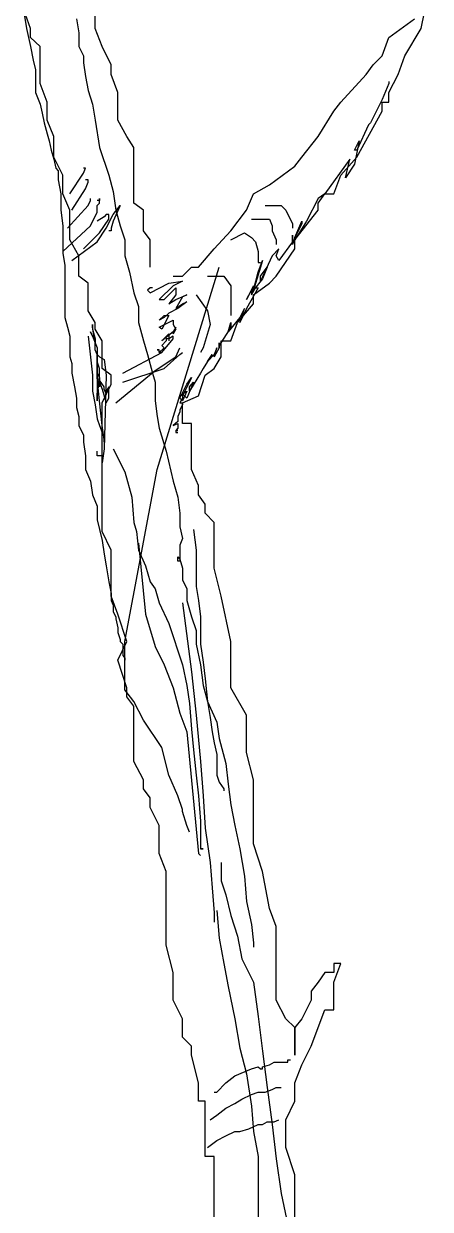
# Model space of a CAD drawing. Extents: x 29.4 to 33.13, y 16.07 to 22.48.
# Drawn here: x 31.099 to 31.614, y 17.56 to 19.064 of the extents above; entities that cross this region are included whole.
import ezdxf

# ---------------------------------------------------------------- set-up
doc = ezdxf.new("R2010")
doc.units = 0
doc.header["$LTSCALE"] = 0.5
doc.header["$MEASUREMENT"] = 0
doc.layers.add('CERCHA', color=7, linetype='CONTINUOUS')

msp = doc.modelspace()

# ---------------------------------------------------------------- linework, layer by layer
at = {"layer": 'CERCHA'}
for p, q in [((31.6029, 19.0578), (31.6143, 19.1162)), ((31.1893, 19.0578), (31.1893, 19.0927)), ((31.1074, 19.0578), (31.0987, 19.0813)), ((31.0987, 19.0786), (31.102, 19.0578)), ((31.1658, 19.0699), (31.1685, 19.0524)), ((31.5619, 19.0464), (31.5942, 19.0699)), ((31.102, 19.0578), (31.1074, 19.035)), ((31.1074, 19.0464), (31.1074, 19.0578)), ((31.1685, 19.0524), (31.1685, 19.035)), ((31.198, 19.035), (31.1893, 19.0578)), ((31.5821, 19.0229), (31.6029, 19.0578)), ((31.1195, 19.035), (31.1074, 19.0464)), ((31.1074, 19.035), (31.1107, 19.0175)), ((31.1195, 18.988), (31.1195, 19.035)), ((31.1685, 19.035), (31.1745, 19.0229)), ((31.2094, 19.0115), (31.198, 19.035)), ((31.5532, 19.0229), (31.5619, 19.0464)), ((31.1107, 19.0175), (31.1134, 19.0054)), ((31.1745, 19.0229), (31.1745, 19.0142)), ((31.5418, 19.0115), (31.5532, 19.0229)), ((31.5734, 18.9994), (31.5821, 19.0229)), ((31.1134, 19.0054), (31.1134, 18.9766)), ((31.1745, 19.0142), (31.1772, 18.9967)), ((31.2094, 18.9994), (31.2094, 19.0115)), ((31.5331, 18.9994), (31.5418, 19.0115)), ((31.1282, 18.9645), (31.1195, 18.988)), ((31.1772, 18.9967), (31.1806, 18.9792)), ((31.2182, 18.9766), (31.2094, 18.9994)), ((31.5008, 18.9645), (31.5331, 18.9994)), ((31.5619, 18.988), (31.5532, 18.9678)), ((31.5619, 18.9766), (31.5734, 18.9994)), ((31.5619, 18.9907), (31.5619, 18.988)), ((31.1134, 18.9766), (31.1195, 18.9618)), ((31.1806, 18.9792), (31.1859, 18.9618)), ((31.2182, 18.9416), (31.2182, 18.9766)), ((31.5619, 18.9645), (31.5619, 18.9766)), ((31.1195, 18.9618), (31.1222, 18.9504)), ((31.1282, 18.9416), (31.1282, 18.9645)), ((31.1859, 18.9618), (31.1893, 18.9416)), ((31.4921, 18.9531), (31.5008, 18.9645)), ((31.5532, 18.9678), (31.5384, 18.9383)), ((31.5532, 18.9645), (31.5619, 18.9645)), ((31.5532, 18.9531), (31.5532, 18.9645)), ((31.1222, 18.9504), (31.1248, 18.9383)), ((31.472, 18.9208), (31.4921, 18.9531)), ((31.521, 18.8946), (31.5532, 18.9531)), ((31.1248, 18.9383), (31.1282, 18.9242)), ((31.1369, 18.9208), (31.1282, 18.9416)), ((31.1893, 18.9416), (31.1947, 18.9067)), ((31.2296, 18.9208), (31.2182, 18.9416)), ((31.5358, 18.9356), (31.521, 18.9034)), ((31.5384, 18.9383), (31.5358, 18.9356)), ((31.1282, 18.9242), (31.1309, 18.9155)), ((31.1309, 18.9155), (31.1336, 18.9034)), ((31.1369, 18.8946), (31.1369, 18.9208)), ((31.2383, 18.9067), (31.2296, 18.9208)), ((31.4512, 18.8946), (31.472, 18.9208)), ((31.5243, 18.9155), (31.5183, 18.8859)), ((31.5183, 18.9034), (31.5243, 18.9155)), ((31.1336, 18.9034), (31.1369, 18.892)), ((31.1947, 18.9067), (31.2068, 18.8718)), ((31.2383, 18.8362), (31.2383, 18.9067)), ((31.521, 18.9034), (31.5183, 18.9034)), ((31.1483, 18.8718), (31.1369, 18.8946)), ((31.1369, 18.892), (31.1396, 18.8805)), ((31.4102, 18.8597), (31.4424, 18.8832)), ((31.4424, 18.8832), (31.4512, 18.8946)), ((31.5123, 18.892), (31.4807, 18.8483)), ((31.5008, 18.8718), (31.521, 18.8946)), ((31.5069, 18.8685), (31.5123, 18.892)), ((31.5183, 18.8859), (31.5069, 18.8685)), ((31.1396, 18.8805), (31.1423, 18.8772)), ((31.1423, 18.8772), (31.1423, 18.8658)), ((31.1483, 18.8483), (31.1483, 18.8718)), ((31.1571, 18.8483), (31.1745, 18.8745)), ((31.1772, 18.8805), (31.1745, 18.8805)), ((31.1745, 18.8745), (31.1772, 18.8805)), ((31.2068, 18.8718), (31.2121, 18.851)), ((31.4921, 18.8483), (31.5008, 18.8718)), ((31.1423, 18.8658), (31.1457, 18.8483)), ((31.1598, 18.8275), (31.1772, 18.8544)), ((31.1806, 18.8658), (31.1772, 18.8658)), ((31.1772, 18.8544), (31.1806, 18.8631)), ((31.1806, 18.8631), (31.1806, 18.8658)), ((31.3901, 18.8483), (31.4102, 18.8597)), ((31.1457, 18.8483), (31.1457, 18.8275)), ((31.1571, 18.8275), (31.1483, 18.8483)), ((31.1806, 18.8335), (31.1833, 18.8396)), ((31.1833, 18.8396), (31.1833, 18.8423)), ((31.1947, 18.8396), (31.192, 18.8396)), ((31.1947, 18.8423), (31.1947, 18.8396)), ((31.1947, 18.8362), (31.1947, 18.8423)), ((31.2121, 18.851), (31.2155, 18.8275)), ((31.3813, 18.8275), (31.3901, 18.8483)), ((31.472, 18.8423), (31.4572, 18.8134)), ((31.4807, 18.8483), (31.472, 18.8423)), ((31.472, 18.8362), (31.4807, 18.8483)), ((31.4807, 18.8483), (31.4921, 18.8483)), ((31.1457, 18.8275), (31.1483, 18.8074)), ((31.1544, 18.8047), (31.1806, 18.8335)), ((31.1571, 18.7899), (31.1571, 18.8275)), ((31.1833, 18.8074), (31.192, 18.8248)), ((31.192, 18.8335), (31.1947, 18.8362)), ((31.192, 18.8248), (31.192, 18.8335)), ((31.2034, 18.8221), (31.2007, 18.8188)), ((31.2068, 18.8221), (31.2034, 18.8221)), ((31.2034, 18.8047), (31.2121, 18.8221)), ((31.2068, 18.8161), (31.2068, 18.8221)), ((31.2209, 18.8335), (31.2121, 18.8134)), ((31.2121, 18.8221), (31.2209, 18.8335)), ((31.2155, 18.8275), (31.2209, 18.8074)), ((31.2504, 18.8275), (31.2383, 18.8362)), ((31.2504, 18.8013), (31.2504, 18.8275)), ((31.3612, 18.8013), (31.3813, 18.8275)), ((31.4048, 18.8335), (31.425, 18.8335)), ((31.425, 18.8335), (31.431, 18.8275)), ((31.431, 18.8275), (31.4397, 18.81)), ((31.4424, 18.7899), (31.472, 18.8275)), ((31.472, 18.8275), (31.472, 18.8362)), ((31.1483, 18.7751), (31.1833, 18.8074)), ((31.1483, 18.8074), (31.1483, 18.7724)), ((31.2007, 18.8188), (31.192, 18.8134)), ((31.1947, 18.7986), (31.2068, 18.8161)), ((31.2121, 18.8134), (31.2094, 18.8047)), ((31.2209, 18.8074), (31.2269, 18.7899)), ((31.3874, 18.8161), (31.4102, 18.8161)), ((31.4102, 18.8161), (31.4136, 18.8074)), ((31.4136, 18.8074), (31.4136, 18.8013)), ((31.4397, 18.81), (31.4397, 18.8047)), ((31.4424, 18.7926), (31.4512, 18.8134)), ((31.4572, 18.8134), (31.4424, 18.7899)), ((31.4512, 18.81), (31.4424, 18.7926)), ((31.4512, 18.8134), (31.4512, 18.81)), ((31.1745, 18.7785), (31.1947, 18.7986)), ((31.192, 18.7872), (31.2034, 18.8047)), ((31.2094, 18.8013), (31.2068, 18.8013)), ((31.2094, 18.8047), (31.2094, 18.8013)), ((31.2591, 18.7899), (31.2504, 18.8013)), ((31.3404, 18.7785), (31.3612, 18.8013)), ((31.3612, 18.7899), (31.3786, 18.7986)), ((31.3786, 18.7986), (31.3874, 18.7926)), ((31.3874, 18.7926), (31.3927, 18.7872)), ((31.4136, 18.8013), (31.4189, 18.7899)), ((31.4397, 18.7959), (31.4397, 18.7872)), ((31.4397, 18.7838), (31.4397, 18.7959)), ((31.4424, 18.7926), (31.4397, 18.7838)), ((31.4424, 18.7899), (31.4424, 18.7926)), ((31.1685, 18.7697), (31.1571, 18.7899)), ((31.1598, 18.7637), (31.192, 18.7872)), ((31.2269, 18.7899), (31.2269, 18.7697)), ((31.2591, 18.755), (31.2591, 18.7899)), ((31.3202, 18.755), (31.3404, 18.7785)), ((31.3927, 18.7872), (31.3961, 18.7751)), ((31.4223, 18.7785), (31.4136, 18.7697)), ((31.4189, 18.7899), (31.4189, 18.7838)), ((31.4189, 18.7697), (31.4223, 18.7785)), ((31.4189, 18.7436), (31.4424, 18.7785)), ((31.4397, 18.7872), (31.4223, 18.7637)), ((31.4424, 18.7785), (31.4424, 18.7899)), ((31.1483, 18.7724), (31.151, 18.7577)), ((31.1685, 18.7436), (31.1685, 18.7697)), ((31.2269, 18.7697), (31.2329, 18.7489)), ((31.4015, 18.7637), (31.3901, 18.7261)), ((31.3961, 18.7751), (31.3961, 18.761)), ((31.3961, 18.7489), (31.4015, 18.7637)), ((31.4136, 18.7697), (31.3988, 18.7375)), ((31.4223, 18.7637), (31.4189, 18.7697)), ((31.151, 18.7577), (31.151, 18.6912)), ((31.2329, 18.7489), (31.2383, 18.7227)), ((31.2679, 18.4985), (31.3464, 18.755)), ((31.3001, 18.7436), (31.3115, 18.755)), ((31.3115, 18.755), (31.3202, 18.755)), ((31.3901, 18.7261), (31.3961, 18.7489)), ((31.3961, 18.761), (31.3988, 18.761)), ((31.3988, 18.7436), (31.4075, 18.755)), ((31.4075, 18.755), (31.4015, 18.7402)), ((31.1806, 18.7348), (31.1685, 18.7436)), ((31.1806, 18.6999), (31.1806, 18.7348)), ((31.2591, 18.7227), (31.2826, 18.7348)), ((31.2826, 18.7348), (31.3001, 18.7375)), ((31.288, 18.7436), (31.3001, 18.7436)), ((31.3001, 18.7375), (31.288, 18.7315)), ((31.3316, 18.7436), (31.3525, 18.7436)), ((31.3525, 18.7436), (31.3612, 18.7315)), ((31.4015, 18.7402), (31.3901, 18.7261)), ((31.3901, 18.7201), (31.4102, 18.7348)), ((31.3988, 18.7375), (31.3988, 18.7436)), ((31.4102, 18.7348), (31.4189, 18.7436)), ((31.2383, 18.7227), (31.2444, 18.7053)), ((31.2591, 18.7288), (31.2558, 18.7261)), ((31.2558, 18.7261), (31.2591, 18.7227)), ((31.2618, 18.7288), (31.2591, 18.7288)), ((31.288, 18.7315), (31.2705, 18.714)), ((31.2766, 18.714), (31.2914, 18.7288)), ((31.2914, 18.7201), (31.2826, 18.7086)), ((31.2914, 18.7288), (31.2914, 18.7201)), ((31.2914, 18.714), (31.3055, 18.7201)), ((31.3001, 18.7174), (31.2914, 18.7026)), ((31.3055, 18.7201), (31.3001, 18.7174)), ((31.3175, 18.7201), (31.3316, 18.6999)), ((31.3612, 18.7315), (31.3612, 18.6939)), ((31.3901, 18.7315), (31.3813, 18.714)), ((31.3961, 18.7288), (31.3813, 18.7026)), ((31.3813, 18.714), (31.3874, 18.7261)), ((31.3874, 18.7227), (31.3901, 18.7315)), ((31.3874, 18.7201), (31.3927, 18.7288)), ((31.3874, 18.7261), (31.3874, 18.7201)), ((31.3901, 18.7261), (31.3874, 18.7227)), ((31.3901, 18.7086), (31.3901, 18.7201)), ((31.3927, 18.7288), (31.3961, 18.7288)), ((31.2444, 18.7053), (31.2444, 18.6851)), ((31.2705, 18.714), (31.2766, 18.714)), ((31.2826, 18.7086), (31.2914, 18.714)), ((31.294, 18.7026), (31.2826, 18.6966)), ((31.2914, 18.7026), (31.3001, 18.7086)), ((31.3055, 18.7113), (31.294, 18.7026)), ((31.3001, 18.7086), (31.3055, 18.7113)), ((31.3699, 18.6851), (31.3901, 18.7086)), ((31.3786, 18.7026), (31.3726, 18.6912)), ((31.3726, 18.6851), (31.3786, 18.7026)), ((31.3813, 18.7026), (31.3726, 18.6851)), ((31.151, 18.6912), (31.1544, 18.6791)), ((31.1893, 18.6851), (31.1806, 18.6999)), ((31.2705, 18.6878), (31.2766, 18.6939)), ((31.2766, 18.6912), (31.2705, 18.6878)), ((31.2705, 18.6791), (31.288, 18.6878)), ((31.2826, 18.6939), (31.2739, 18.6764)), ((31.2826, 18.6966), (31.2766, 18.6912)), ((31.2766, 18.6939), (31.2826, 18.6939)), ((31.288, 18.6878), (31.288, 18.6825)), ((31.3316, 18.6999), (31.335, 18.6825)), ((31.3726, 18.6912), (31.3578, 18.6731)), ((31.1544, 18.6791), (31.1571, 18.6677)), ((31.1833, 18.6731), (31.1859, 18.6677)), ((31.1859, 18.6677), (31.1833, 18.6731)), ((31.1859, 18.6825), (31.1859, 18.6764)), ((31.1859, 18.6791), (31.1859, 18.6825)), ((31.1893, 18.659), (31.1859, 18.6791)), ((31.1859, 18.6764), (31.1893, 18.6643)), ((31.1893, 18.6764), (31.1893, 18.6851)), ((31.198, 18.6616), (31.1893, 18.6764)), ((31.2444, 18.6851), (31.2504, 18.6616)), ((31.2739, 18.6764), (31.2705, 18.6791)), ((31.288, 18.6731), (31.2739, 18.6616)), ((31.288, 18.6825), (31.2914, 18.6764)), ((31.2914, 18.6791), (31.288, 18.6731)), ((31.288, 18.6704), (31.2914, 18.6791)), ((31.2914, 18.6764), (31.288, 18.6704)), ((31.335, 18.6825), (31.3263, 18.6529)), ((31.3612, 18.6791), (31.3464, 18.6556)), ((31.3578, 18.6731), (31.3612, 18.6851)), ((31.3612, 18.6851), (31.3612, 18.6791)), ((31.3612, 18.6616), (31.3699, 18.6851)), ((31.1571, 18.6677), (31.1571, 18.6415)), ((31.1806, 18.6677), (31.1859, 18.618)), ((31.1859, 18.6677), (31.192, 18.6529)), ((31.1893, 18.6616), (31.1859, 18.6677)), ((31.1893, 18.6643), (31.1893, 18.659)), ((31.1893, 18.659), (31.1893, 18.6616)), ((31.1893, 18.6502), (31.1893, 18.659)), ((31.198, 18.6267), (31.198, 18.6616)), ((31.2504, 18.6616), (31.2558, 18.6442)), ((31.2739, 18.6616), (31.2826, 18.6704)), ((31.2739, 18.6469), (31.288, 18.6643)), ((31.2793, 18.6616), (31.2739, 18.6556)), ((31.2793, 18.6643), (31.2793, 18.6616)), ((31.2826, 18.6643), (31.2793, 18.6643)), ((31.2826, 18.6704), (31.2826, 18.6643)), ((31.288, 18.6677), (31.2826, 18.6643)), ((31.2826, 18.6643), (31.2826, 18.6616)), ((31.288, 18.6643), (31.288, 18.6677)), ((31.3464, 18.659), (31.3464, 18.6529)), ((31.3464, 18.6556), (31.3464, 18.659)), ((31.3491, 18.6616), (31.3612, 18.6616)), ((31.3491, 18.6415), (31.3491, 18.6616)), ((31.192, 18.6442), (31.1893, 18.6502)), ((31.192, 18.6529), (31.192, 18.6442)), ((31.192, 18.6442), (31.1947, 18.6415)), ((31.192, 18.6355), (31.192, 18.6442)), ((31.192, 18.6442), (31.192, 18.5858)), ((31.192, 18.618), (31.192, 18.6442)), ((31.2242, 18.6207), (31.2739, 18.6469)), ((31.2558, 18.6442), (31.2618, 18.6207)), ((31.2679, 18.6502), (31.2705, 18.6502)), ((31.2705, 18.6502), (31.2679, 18.6502)), ((31.2766, 18.6529), (31.2705, 18.6469)), ((31.2705, 18.6469), (31.2705, 18.6502)), ((31.2739, 18.6469), (31.2705, 18.6469)), ((31.2705, 18.6469), (31.2739, 18.6469)), ((31.2739, 18.6556), (31.2766, 18.6529)), ((31.2766, 18.6267), (31.2967, 18.6442)), ((31.2914, 18.6415), (31.2967, 18.6529)), ((31.2967, 18.6442), (31.3001, 18.6469)), ((31.3263, 18.6529), (31.3229, 18.6469)), ((31.3377, 18.6442), (31.3316, 18.6355)), ((31.3316, 18.6355), (31.3377, 18.6442)), ((31.3404, 18.6442), (31.3316, 18.6355)), ((31.3437, 18.6529), (31.3404, 18.6442)), ((31.3404, 18.6415), (31.3437, 18.6529)), ((31.3464, 18.6529), (31.3404, 18.6415)), ((31.3464, 18.6556), (31.3464, 18.6529)), ((31.3464, 18.6529), (31.3464, 18.6556)), ((31.1571, 18.6415), (31.1598, 18.6328)), ((31.1598, 18.6328), (31.1598, 18.6207)), ((31.1947, 18.6267), (31.192, 18.6355)), ((31.1947, 18.6415), (31.2007, 18.6381)), ((31.1947, 18.612), (31.1947, 18.6267)), ((31.2094, 18.618), (31.198, 18.6267)), ((31.2007, 18.6381), (31.2034, 18.618)), ((31.2242, 18.6093), (31.2766, 18.6267)), ((31.2652, 18.624), (31.2914, 18.6415)), ((31.3263, 18.6267), (31.3229, 18.6207)), ((31.3316, 18.6355), (31.3263, 18.6267)), ((31.329, 18.618), (31.3404, 18.6267)), ((31.3404, 18.6267), (31.3491, 18.6415)), ((31.1598, 18.6207), (31.1631, 18.6032)), ((31.1859, 18.618), (31.1859, 18.5979)), ((31.192, 18.6207), (31.1947, 18.6153)), ((31.192, 18.6153), (31.192, 18.6207)), ((31.1947, 18.6032), (31.192, 18.618)), ((31.1947, 18.5858), (31.192, 18.6153)), ((31.1947, 18.6153), (31.1947, 18.6032)), ((31.2007, 18.6032), (31.1947, 18.612)), ((31.2034, 18.618), (31.2007, 18.5247)), ((31.2094, 18.6066), (31.2094, 18.618)), ((31.2155, 18.5831), (31.2652, 18.624)), ((31.2618, 18.6207), (31.2652, 18.6093)), ((31.3115, 18.6153), (31.3001, 18.5918)), ((31.3055, 18.6066), (31.3115, 18.6153)), ((31.3229, 18.6207), (31.3088, 18.5979)), ((31.3202, 18.5918), (31.329, 18.618)), ((31.1631, 18.6032), (31.1658, 18.5891)), ((31.1859, 18.5979), (31.1893, 18.5804)), ((31.192, 18.5945), (31.1947, 18.6093)), ((31.1947, 18.6093), (31.198, 18.6005)), ((31.198, 18.5831), (31.2094, 18.6066)), ((31.198, 18.6005), (31.2034, 18.5831)), ((31.2007, 18.6005), (31.2007, 18.6032)), ((31.2034, 18.5945), (31.2007, 18.6005)), ((31.2068, 18.6032), (31.2034, 18.5979)), ((31.2034, 18.5979), (31.2034, 18.5945)), ((31.2068, 18.5891), (31.2068, 18.6032)), ((31.2652, 18.6093), (31.2652, 18.5858)), ((31.2967, 18.5891), (31.3055, 18.6066)), ((31.3055, 18.5979), (31.3001, 18.5858)), ((31.3001, 18.5945), (31.3055, 18.5979)), ((31.3142, 18.6093), (31.3055, 18.5891)), ((31.3088, 18.6032), (31.3142, 18.6093)), ((31.3088, 18.5979), (31.3088, 18.6032)), ((31.1658, 18.5891), (31.1658, 18.577)), ((31.192, 18.5858), (31.192, 18.5945)), ((31.198, 18.5542), (31.1947, 18.5858)), ((31.198, 18.4199), (31.198, 18.5831)), ((31.2034, 18.5831), (31.2068, 18.5891)), ((31.2652, 18.5858), (31.2679, 18.5656)), ((31.3001, 18.5891), (31.2967, 18.5831)), ((31.3001, 18.5858), (31.2967, 18.5891)), ((31.2967, 18.5831), (31.3001, 18.5831)), ((31.3001, 18.5945), (31.3001, 18.5891)), ((31.3001, 18.5918), (31.3001, 18.5945)), ((31.3055, 18.5891), (31.3001, 18.5945)), ((31.3001, 18.5831), (31.3202, 18.5918)), ((31.3001, 18.5831), (31.3001, 18.5804)), ((31.3001, 18.5569), (31.3001, 18.5831)), ((31.1658, 18.577), (31.1685, 18.5656)), ((31.1893, 18.5804), (31.192, 18.5629)), ((31.2967, 18.5717), (31.294, 18.5656)), ((31.3001, 18.5804), (31.2967, 18.5744)), ((31.2967, 18.5744), (31.2967, 18.5717)), ((31.1685, 18.5656), (31.1685, 18.5542)), ((31.1685, 18.5542), (31.1745, 18.5421)), ((31.192, 18.5629), (31.1947, 18.5542)), ((31.1947, 18.5542), (31.198, 18.5455)), ((31.2007, 18.5368), (31.198, 18.5542)), ((31.2679, 18.5656), (31.2705, 18.5509)), ((31.294, 18.5596), (31.288, 18.5542)), ((31.288, 18.5542), (31.294, 18.5569)), ((31.294, 18.5656), (31.294, 18.5596)), ((31.294, 18.5569), (31.294, 18.5509)), ((31.3115, 18.5569), (31.3001, 18.5569)), ((31.3115, 18.4985), (31.3115, 18.5569)), ((31.1745, 18.5421), (31.1745, 18.5334)), ((31.198, 18.5455), (31.2007, 18.5394)), ((31.2007, 18.5394), (31.2007, 18.5334)), ((31.2007, 18.5334), (31.2007, 18.5368)), ((31.2705, 18.5509), (31.2793, 18.522)), ((31.294, 18.5509), (31.2914, 18.5482)), ((31.2914, 18.5482), (31.2914, 18.5455)), ((31.294, 18.5482), (31.2914, 18.5482)), ((31.2914, 18.5482), (31.294, 18.5482)), ((31.2914, 18.5455), (31.294, 18.5455)), ((31.1745, 18.5334), (31.1772, 18.5159)), ((31.192, 18.5159), (31.192, 18.522)), ((31.2007, 18.5247), (31.198, 18.5072)), ((31.2121, 18.5247), (31.2269, 18.4958)), ((31.2793, 18.522), (31.288, 18.4837)), ((31.1772, 18.5159), (31.1772, 18.4985)), ((31.198, 18.5159), (31.192, 18.5159)), ((31.198, 18.5072), (31.198, 18.5159)), ((31.1772, 18.4985), (31.1833, 18.4837)), ((31.2269, 18.2803), (31.2679, 18.4985)), ((31.2269, 18.4958), (31.2356, 18.4636)), ((31.3202, 18.4783), (31.3115, 18.4985)), ((31.1833, 18.4837), (31.1859, 18.4663)), ((31.288, 18.4837), (31.294, 18.4636)), ((31.3202, 18.4663), (31.3202, 18.4783)), ((31.1859, 18.4663), (31.192, 18.4522)), ((31.2356, 18.4636), (31.2383, 18.4313)), ((31.294, 18.4636), (31.2967, 18.4434)), ((31.329, 18.4548), (31.3202, 18.4663)), ((31.192, 18.4522), (31.192, 18.4347)), ((31.329, 18.4434), (31.329, 18.4548)), ((31.192, 18.4347), (31.1947, 18.4226)), ((31.2383, 18.4313), (31.2417, 18.4199)), ((31.2967, 18.4434), (31.2967, 18.426)), ((31.3404, 18.4313), (31.329, 18.4434)), ((31.3404, 18.3736), (31.3404, 18.4313)), ((31.1947, 18.4226), (31.198, 18.4085)), ((31.2094, 18.3964), (31.198, 18.4199)), ((31.2417, 18.4199), (31.2444, 18.3964)), ((31.2967, 18.426), (31.3001, 18.4112)), ((31.3142, 18.4226), (31.3175, 18.3964)), ((31.198, 18.4085), (31.2007, 18.3911)), ((31.2444, 18.4052), (31.2531, 18.3152)), ((31.3001, 18.4112), (31.2967, 18.4025)), ((31.2967, 18.4025), (31.2967, 18.3823)), ((31.2007, 18.3911), (31.2034, 18.3763)), ((31.2094, 18.338), (31.2094, 18.3964)), ((31.2444, 18.3964), (31.2531, 18.3763)), ((31.294, 18.3877), (31.2967, 18.385)), ((31.294, 18.3823), (31.294, 18.3877)), ((31.3175, 18.3964), (31.3175, 18.3501)), ((31.2034, 18.3763), (31.2068, 18.3561)), ((31.2531, 18.3763), (31.2591, 18.3561)), ((31.2967, 18.3823), (31.294, 18.3823)), ((31.2967, 18.385), (31.3001, 18.3736)), ((31.3001, 18.3736), (31.3001, 18.3588)), ((31.3491, 18.338), (31.3404, 18.3736)), ((31.2068, 18.3561), (31.2094, 18.3414)), ((31.2591, 18.3561), (31.2652, 18.3474)), ((31.3001, 18.3588), (31.3055, 18.3474)), ((31.2094, 18.3414), (31.2094, 18.3326)), ((31.2652, 18.3474), (31.2705, 18.3293)), ((31.3055, 18.3474), (31.3055, 18.3326)), ((31.3175, 18.3501), (31.3202, 18.3326)), ((31.2182, 18.3152), (31.2094, 18.338)), ((31.2094, 18.3326), (31.2121, 18.3266)), ((31.2121, 18.3266), (31.2121, 18.3179)), ((31.2705, 18.3293), (31.2826, 18.3031)), ((31.3001, 18.3293), (31.3115, 18.242)), ((31.3055, 18.3326), (31.3115, 18.3118)), ((31.3202, 18.3326), (31.3229, 18.3118)), ((31.3612, 18.2803), (31.3491, 18.338)), ((31.2121, 18.3179), (31.2155, 18.3118)), ((31.2155, 18.3118), (31.2155, 18.3091)), ((31.2296, 18.2803), (31.2182, 18.3152)), ((31.2531, 18.3152), (31.2652, 18.2742)), ((31.3115, 18.3118), (31.3175, 18.2944)), ((31.3229, 18.3118), (31.3229, 18.2769)), ((31.2155, 18.3091), (31.2182, 18.2977)), ((31.2182, 18.2977), (31.2182, 18.2917)), ((31.2826, 18.3031), (31.3001, 18.2507)), ((31.2182, 18.2917), (31.2209, 18.283)), ((31.2209, 18.283), (31.2209, 18.2803)), ((31.3175, 18.2944), (31.3175, 18.2769)), ((31.2182, 18.2568), (31.2296, 18.2803)), ((31.2209, 18.2803), (31.2242, 18.2769)), ((31.2242, 18.2769), (31.2242, 18.2628)), ((31.2269, 18.2192), (31.2269, 18.2803)), ((31.2652, 18.2742), (31.2766, 18.2507)), ((31.3175, 18.2769), (31.3229, 18.2507)), ((31.3229, 18.2769), (31.3263, 18.2541)), ((31.3612, 18.2219), (31.3612, 18.2803)), ((31.2296, 18.2219), (31.2182, 18.2568)), ((31.2242, 18.2628), (31.2269, 18.2595)), ((31.2269, 18.2595), (31.2269, 18.2568)), ((31.2766, 18.2507), (31.288, 18.2219)), ((31.3001, 18.2507), (31.3055, 18.2245)), ((31.3229, 18.2507), (31.3263, 18.2245)), ((31.3263, 18.2541), (31.329, 18.2333)), ((31.3115, 18.242), (31.3175, 18.1869)), ((31.2296, 18.2104), (31.2296, 18.2219)), ((31.288, 18.2219), (31.2967, 18.1896)), ((31.3055, 18.2245), (31.3088, 18.2017)), ((31.3263, 18.2245), (31.3316, 18.2044)), ((31.329, 18.2333), (31.3316, 18.2044)), ((31.3813, 18.1869), (31.3612, 18.2219)), ((31.2383, 18.2044), (31.2269, 18.2192)), ((31.2383, 18.1984), (31.2296, 18.2104)), ((31.2504, 18.1809), (31.2383, 18.2044)), ((31.2383, 18.1285), (31.2383, 18.1984)), ((31.3088, 18.2017), (31.3115, 18.1695)), ((31.3316, 18.2044), (31.335, 18.1843)), ((31.3316, 18.2044), (31.3437, 18.1782)), ((31.2739, 18.146), (31.2504, 18.1809)), ((31.2967, 18.1896), (31.3055, 18.1661)), ((31.3175, 18.1869), (31.3229, 18.1285)), ((31.335, 18.1843), (31.3377, 18.1661)), ((31.3437, 18.1782), (31.3464, 18.1574)), ((31.3813, 18.1399), (31.3813, 18.1869)), ((31.3055, 18.1661), (31.3202, 18.0117)), ((31.3115, 18.1695), (31.3142, 18.1433)), ((31.3377, 18.1661), (31.3404, 18.152)), ((31.2826, 18.1111), (31.2739, 18.146)), ((31.3404, 18.152), (31.3437, 18.1373)), ((31.3464, 18.1574), (31.3551, 18.1258)), ((31.3142, 18.1433), (31.3175, 18.1111)), ((31.3437, 18.1373), (31.3437, 18.1111)), ((31.3901, 18.105), (31.3813, 18.1399)), ((31.2504, 18.105), (31.2383, 18.1285)), ((31.3229, 18.1285), (31.3263, 18.0849)), ((31.3551, 18.1258), (31.3578, 18.0997)), ((31.2504, 18.0936), (31.2504, 18.105)), ((31.294, 18.0849), (31.2826, 18.1111)), ((31.3175, 18.1111), (31.3202, 18.0849)), ((31.3437, 18.1111), (31.3464, 18.1023)), ((31.3464, 18.1023), (31.3525, 18.0936)), ((31.3901, 18.0238), (31.3901, 18.105)), ((31.2591, 18.0822), (31.2504, 18.0936)), ((31.3525, 18.0936), (31.3525, 18.0909)), ((31.3578, 18.0997), (31.3612, 18.0735)), ((31.2591, 18.0701), (31.2591, 18.0822)), ((31.3001, 18.0674), (31.294, 18.0849)), ((31.3202, 18.0849), (31.3229, 18.0527)), ((31.3263, 18.0849), (31.329, 18.0439)), ((31.3612, 18.0735), (31.3666, 18.0473)), ((31.2705, 18.0473), (31.2591, 18.0701)), ((31.3001, 18.0647), (31.3001, 18.0674)), ((31.3055, 18.0473), (31.3001, 18.0647)), ((31.2705, 18.0117), (31.2705, 18.0473)), ((31.3088, 18.0386), (31.3055, 18.0473)), ((31.3229, 18.0527), (31.3229, 18.0177)), ((31.329, 18.0439), (31.335, 18.0003)), ((31.3666, 18.0473), (31.3726, 18.0177)), ((31.2793, 17.9889), (31.2705, 18.0117)), ((31.3202, 18.0117), (31.3229, 18.009)), ((31.3263, 18.0177), (31.3229, 18.0177)), ((31.3229, 18.0177), (31.3263, 18.0177)), ((31.3726, 18.0177), (31.3786, 17.9828)), ((31.4015, 17.9889), (31.3901, 18.0238)), ((31.335, 18.0003), (31.3377, 17.9681)), ((31.3491, 18.0003), (31.3491, 17.9768)), ((31.2793, 17.8955), (31.2793, 17.9889)), ((31.3786, 17.9828), (31.3813, 17.9506)), ((31.4102, 17.9419), (31.4015, 17.9889)), ((31.3377, 17.9681), (31.3404, 17.9365)), ((31.3491, 17.9768), (31.3551, 17.9593)), ((31.3551, 17.9593), (31.3612, 17.9331)), ((31.3813, 17.9506), (31.3874, 17.9217)), ((31.3404, 17.9365), (31.3404, 17.9244)), ((31.3437, 17.9392), (31.3464, 17.9043)), ((31.4189, 17.919), (31.4102, 17.9419)), ((31.3612, 17.9331), (31.3699, 17.907)), ((31.3874, 17.9217), (31.3901, 17.8982)), ((31.3699, 17.907), (31.3753, 17.8781)), ((31.4189, 17.8257), (31.4189, 17.919)), ((31.288, 17.8606), (31.2793, 17.8955)), ((31.3464, 17.9043), (31.3525, 17.872)), ((31.3901, 17.8982), (31.3901, 17.8929)), ((31.3753, 17.8781), (31.3901, 17.8485)), ((31.288, 17.8257), (31.288, 17.8606)), ((31.3525, 17.872), (31.3578, 17.8432)), ((31.4807, 17.8606), (31.472, 17.8485)), ((31.4921, 17.8606), (31.4807, 17.8606)), ((31.4921, 17.872), (31.4921, 17.8606)), ((31.5008, 17.872), (31.4921, 17.872)), ((31.4921, 17.8485), (31.5008, 17.872)), ((31.3901, 17.8485), (31.3961, 17.8049)), ((31.472, 17.8485), (31.4632, 17.8371)), ((31.4921, 17.8136), (31.4921, 17.8485)), ((31.3578, 17.8432), (31.3666, 17.8022)), ((31.4632, 17.8371), (31.4632, 17.8257)), ((31.3001, 17.8022), (31.288, 17.8257)), ((31.431, 17.8022), (31.4189, 17.8257)), ((31.4632, 17.8257), (31.4512, 17.8022)), ((31.3001, 17.7787), (31.3001, 17.8022)), ((31.3666, 17.8022), (31.3726, 17.7646)), ((31.3961, 17.8049), (31.4015, 17.7612)), ((31.4424, 17.7908), (31.431, 17.8022)), ((31.4512, 17.8022), (31.4424, 17.7908)), ((31.4632, 17.7673), (31.4807, 17.8136)), ((31.4807, 17.8136), (31.4921, 17.8136)), ((31.4424, 17.7559), (31.4424, 17.7908)), ((31.4424, 17.7908), (31.4424, 17.7559)), ((31.3115, 17.7673), (31.3001, 17.7787)), ((31.3115, 17.7559), (31.3115, 17.7673)), ((31.3202, 17.721), (31.3115, 17.7559)), ((31.3726, 17.7646), (31.3813, 17.7324)), ((31.4015, 17.7612), (31.4075, 17.7149)), ((31.4512, 17.7438), (31.4632, 17.7673)), ((31.3874, 17.7384), (31.3961, 17.7411)), ((31.3961, 17.7411), (31.3988, 17.7384)), ((31.4015, 17.7411), (31.4102, 17.7438)), ((31.4015, 17.7384), (31.4015, 17.7411)), ((31.4102, 17.7438), (31.4162, 17.7471)), ((31.4162, 17.7471), (31.4337, 17.7471)), ((31.4337, 17.7498), (31.4371, 17.7498)), ((31.4337, 17.7471), (31.4337, 17.7498)), ((31.4424, 17.721), (31.4512, 17.7438)), ((31.3551, 17.721), (31.3666, 17.7297)), ((31.3666, 17.7297), (31.3874, 17.7384)), ((31.3813, 17.7324), (31.3874, 17.6914)), ((31.3988, 17.7384), (31.4015, 17.7384)), ((31.3202, 17.6975), (31.3202, 17.721)), ((31.3437, 17.7089), (31.3551, 17.721)), ((31.4048, 17.7089), (31.4136, 17.7122)), ((31.4075, 17.7149), (31.4136, 17.6679)), ((31.4136, 17.7122), (31.4189, 17.7149)), ((31.4189, 17.7149), (31.425, 17.7149)), ((31.4424, 17.6975), (31.4424, 17.721)), ((31.329, 17.6975), (31.3202, 17.6975)), ((31.329, 17.6276), (31.329, 17.6975)), ((31.3404, 17.7089), (31.3437, 17.7089)), ((31.3551, 17.6887), (31.3666, 17.6948)), ((31.3666, 17.6948), (31.3753, 17.7001)), ((31.3753, 17.7001), (31.3874, 17.7062)), ((31.3874, 17.7062), (31.3961, 17.7089)), ((31.3961, 17.7089), (31.4048, 17.7089)), ((31.431, 17.674), (31.4424, 17.6975)), ((31.335, 17.674), (31.3437, 17.68)), ((31.3437, 17.68), (31.3551, 17.6887)), ((31.3874, 17.6914), (31.3901, 17.6592)), ((31.384, 17.6625), (31.3961, 17.6679)), ((31.3961, 17.6679), (31.4015, 17.6679)), ((31.4015, 17.6679), (31.4075, 17.6713)), ((31.4075, 17.6713), (31.4162, 17.6713)), ((31.4136, 17.6679), (31.4189, 17.6243)), ((31.4162, 17.6713), (31.4223, 17.674)), ((31.431, 17.639), (31.431, 17.674)), ((31.3437, 17.6478), (31.3551, 17.6538)), ((31.3551, 17.6538), (31.3666, 17.6592)), ((31.3666, 17.6592), (31.3726, 17.6592)), ((31.3726, 17.6592), (31.384, 17.6625)), ((31.3901, 17.6592), (31.3961, 17.6276)), ((31.3316, 17.639), (31.3437, 17.6478)), ((31.4424, 17.6041), (31.431, 17.639)), ((31.3404, 17.6276), (31.329, 17.6276)), ((31.3404, 17.5108), (31.3404, 17.6276)), ((31.3961, 17.6276), (31.3961, 17.3067)), ((31.4189, 17.6243), (31.425, 17.5806)), ((31.4424, 17.4994), (31.4424, 17.6041)), ((31.425, 17.5806), (31.4337, 17.5403))]:
    msp.add_line(p, q, dxfattribs=at)

doc.saveas('drawing.dxf')
